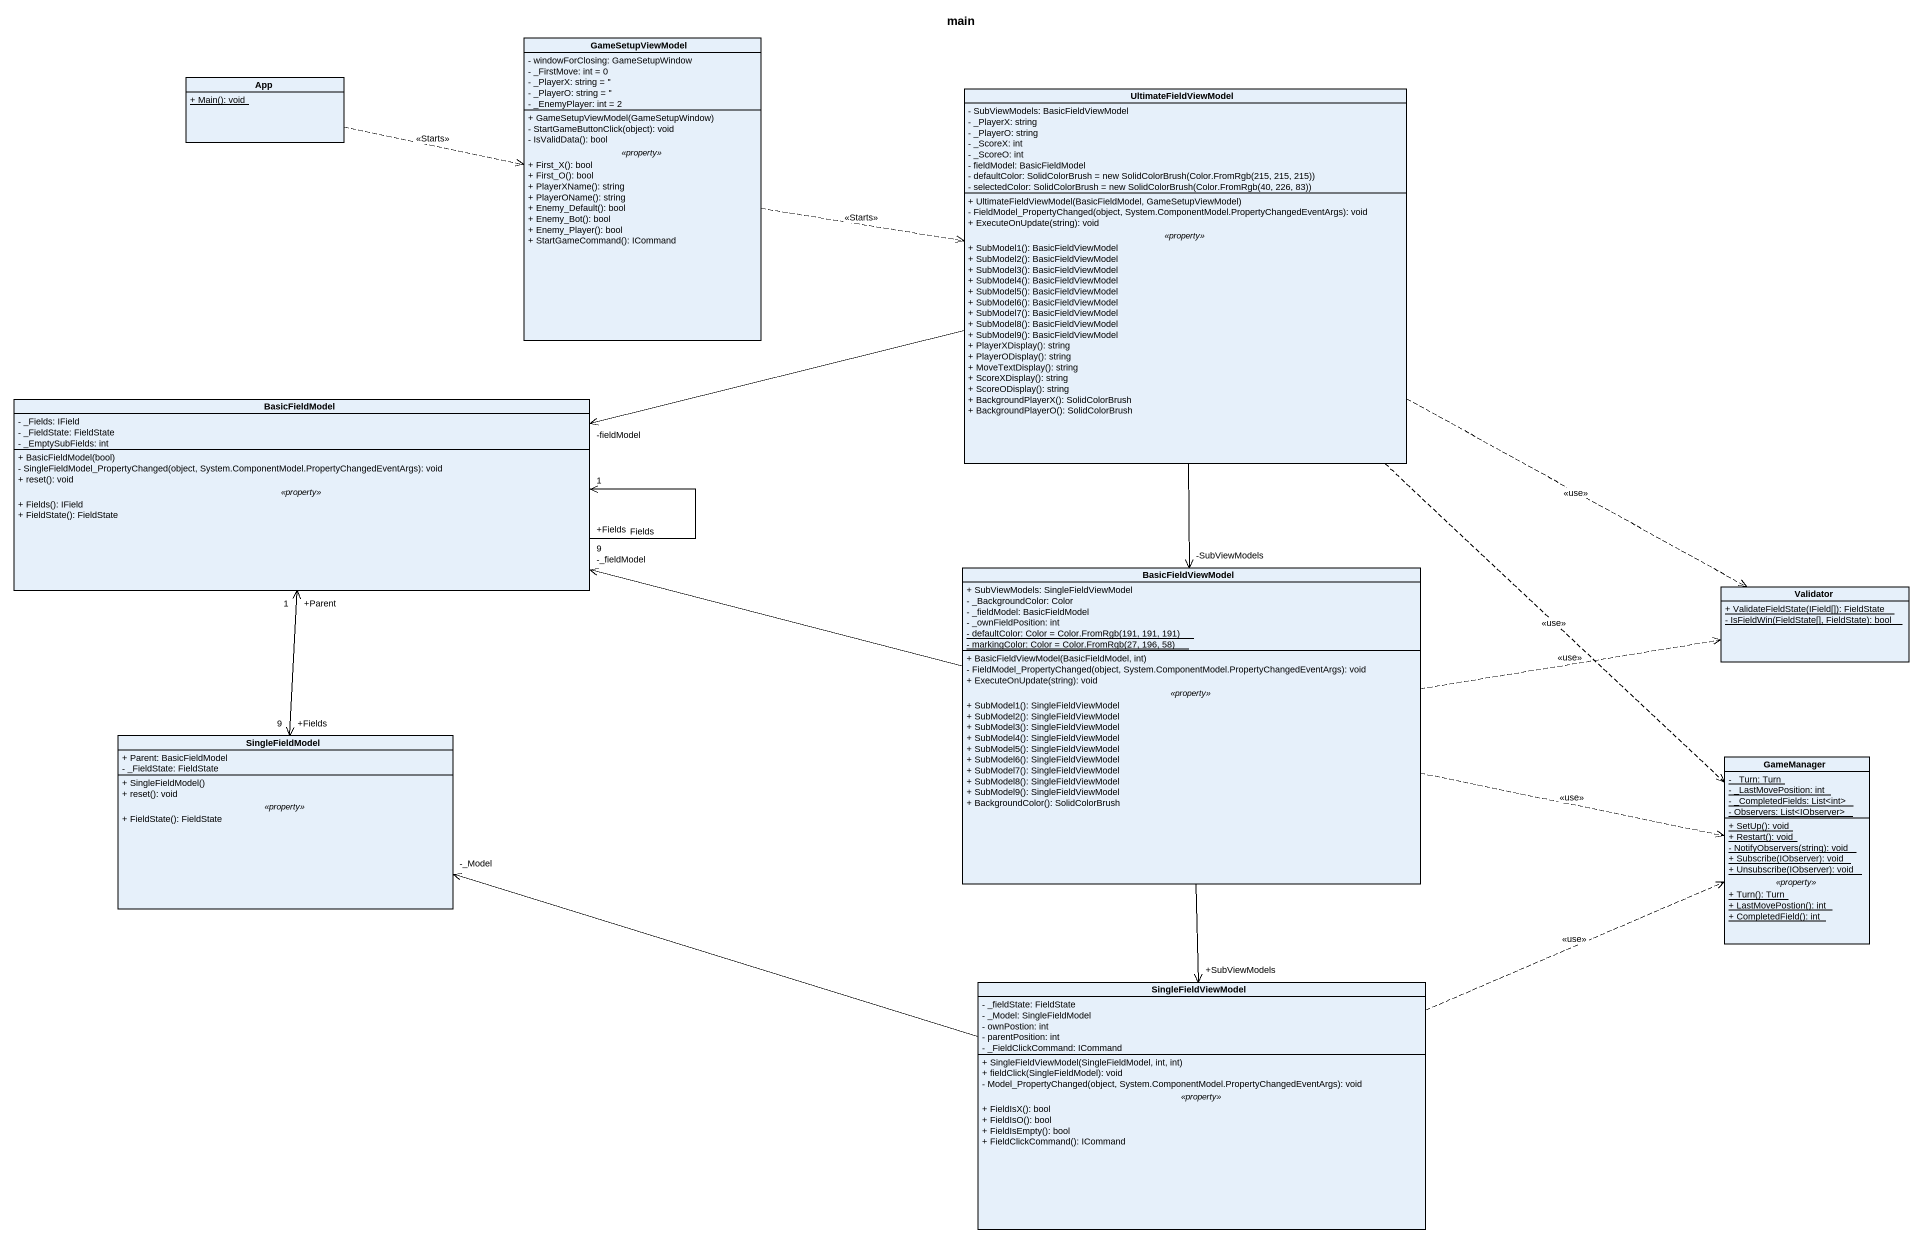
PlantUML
@startuml
title main
hide circle
hide empty members
skinparam classAttributeIconSize 0
class GameSetupViewModel {
  - windowForClosing: GameSetupWindow
  - _FirstMove: int = 0
  - _PlayerX: string = ''
  - _PlayerO: string = ''
  - _EnemyPlayer: int = 2
  --
  + GameSetupViewModel(GameSetupWindow)
  - StartGameButtonClick(object): void
  - IsValidData(): bool
  .. <<property>> ..
  + First_X(): bool
  + First_O(): bool
  + PlayerXName(): string
  + PlayerOName(): string
  + Enemy_Default(): bool
  + Enemy_Bot(): bool
  + Enemy_Player(): bool
  + StartGameCommand(): ICommand
}
class App {
  {static} + Main(): void
}
class UltimateFieldViewModel {
  - SubViewModels: BasicFieldViewModel
  - _PlayerX: string
  - _PlayerO: string
  - _ScoreX: int
  - _ScoreO: int
  - fieldModel: BasicFieldModel
  {field} - defaultColor: SolidColorBrush = new SolidColorBrush(Color.FromRgb(215, 215, 215))
  {field} - selectedColor: SolidColorBrush = new SolidColorBrush(Color.FromRgb(40, 226, 83))
  --
  + UltimateFieldViewModel(BasicFieldModel, GameSetupViewModel)
  - FieldModel_PropertyChanged(object, System.ComponentModel.PropertyChangedEventArgs): void
  + ExecuteOnUpdate(string): void
  .. <<property>> ..
  + SubModel1(): BasicFieldViewModel
  + SubModel2(): BasicFieldViewModel
  + SubModel3(): BasicFieldViewModel
  + SubModel4(): BasicFieldViewModel
  + SubModel5(): BasicFieldViewModel
  + SubModel6(): BasicFieldViewModel
  + SubModel7(): BasicFieldViewModel
  + SubModel8(): BasicFieldViewModel
  + SubModel9(): BasicFieldViewModel
  + PlayerXDisplay(): string
  + PlayerODisplay(): string
  + MoveTextDisplay(): string
  + ScoreXDisplay(): string
  + ScoreODisplay(): string
  + BackgroundPlayerX(): SolidColorBrush
  + BackgroundPlayerO(): SolidColorBrush
}
class BasicFieldModel {
  - _Fields: IField
  - _FieldState: FieldState
  - _EmptySubFields: int
  --
  + BasicFieldModel(bool)
  - SingleFieldModel_PropertyChanged(object, System.ComponentModel.PropertyChangedEventArgs): void
  + reset(): void
  .. <<property>> ..
  + Fields(): IField
  + FieldState(): FieldState
}
class BasicFieldViewModel {
  + SubViewModels: SingleFieldViewModel
  - _BackgroundColor: Color
  - _fieldModel: BasicFieldModel
  - _ownFieldPosition: int
  {static} {field} - defaultColor: Color = Color.FromRgb(191, 191, 191)
  {static} {field} - markingColor: Color = Color.FromRgb(27, 196, 58)
  --
  + BasicFieldViewModel(BasicFieldModel, int)
  - FieldModel_PropertyChanged(object, System.ComponentModel.PropertyChangedEventArgs): void
  + ExecuteOnUpdate(string): void
  .. <<property>> ..
  + SubModel1(): SingleFieldViewModel
  + SubModel2(): SingleFieldViewModel
  + SubModel3(): SingleFieldViewModel
  + SubModel4(): SingleFieldViewModel
  + SubModel5(): SingleFieldViewModel
  + SubModel6(): SingleFieldViewModel
  + SubModel7(): SingleFieldViewModel
  + SubModel8(): SingleFieldViewModel
  + SubModel9(): SingleFieldViewModel
  + BackgroundColor(): SolidColorBrush
}
class Validator {
  {static} + ValidateFieldState(IField[]): FieldState
  {static} - IsFieldWin(FieldState[], FieldState): bool
}
class SingleFieldModel {
  + Parent: BasicFieldModel
  - _FieldState: FieldState
  --
  + SingleFieldModel()
  + reset(): void
  .. <<property>> ..
  + FieldState(): FieldState
}
class GameManager {
  {static} - _Turn: Turn
  {static} - _LastMovePosition: int
  {static} - _CompletedFields: List<int>
  {static} - Observers: List<IObserver>
  --
  {static} + SetUp(): void
  {static} + Restart(): void
  {static} - NotifyObservers(string): void
  {static} + Subscribe(IObserver): void
  {static} + Unsubscribe(IObserver): void
  .. <<property>> ..
  {static} + Turn(): Turn
  {static} + LastMovePostion(): int
  {static} + CompletedField(): int
}
class SingleFieldViewModel {
  - _fieldState: FieldState
  - _Model: SingleFieldModel
  - ownPostion: int
  - parentPosition: int
  - _FieldClickCommand: ICommand
  --
  + SingleFieldViewModel(SingleFieldModel, int, int)
  + fieldClick(SingleFieldModel): void
  - Model_PropertyChanged(object, System.ComponentModel.PropertyChangedEventArgs): void
  .. <<property>> ..
  + FieldIsX(): bool
  + FieldIsO(): bool
  + FieldIsEmpty(): bool
  + FieldClickCommand(): ICommand
}
GameSetupViewModel .right.> UltimateFieldViewModel : <<Starts>>
App .right.> GameSetupViewModel : <<Starts>>
UltimateFieldViewModel -left-> "-fieldModel" BasicFieldModel
UltimateFieldViewModel --> "-SubViewModels" BasicFieldViewModel
UltimateFieldViewModel .right.> Validator : <<use>>
UltimateFieldViewModel ..> GameManager : <<use>>
BasicFieldModel "+Fields\n9" --> "1" BasicFieldModel : Fields
BasicFieldViewModel -left-> "-_fieldModel" BasicFieldModel
BasicFieldViewModel .right.> Validator : <<use>>
BasicFieldViewModel .right.> GameManager : <<use>>
BasicFieldViewModel --> "+SubViewModels" SingleFieldViewModel
SingleFieldModel "+Fields\n9" <-up-> "+Parent\n1" BasicFieldModel
SingleFieldViewModel -left-> "-_Model" SingleFieldModel
SingleFieldViewModel .right.> GameManager : <<use>>
@enduml
